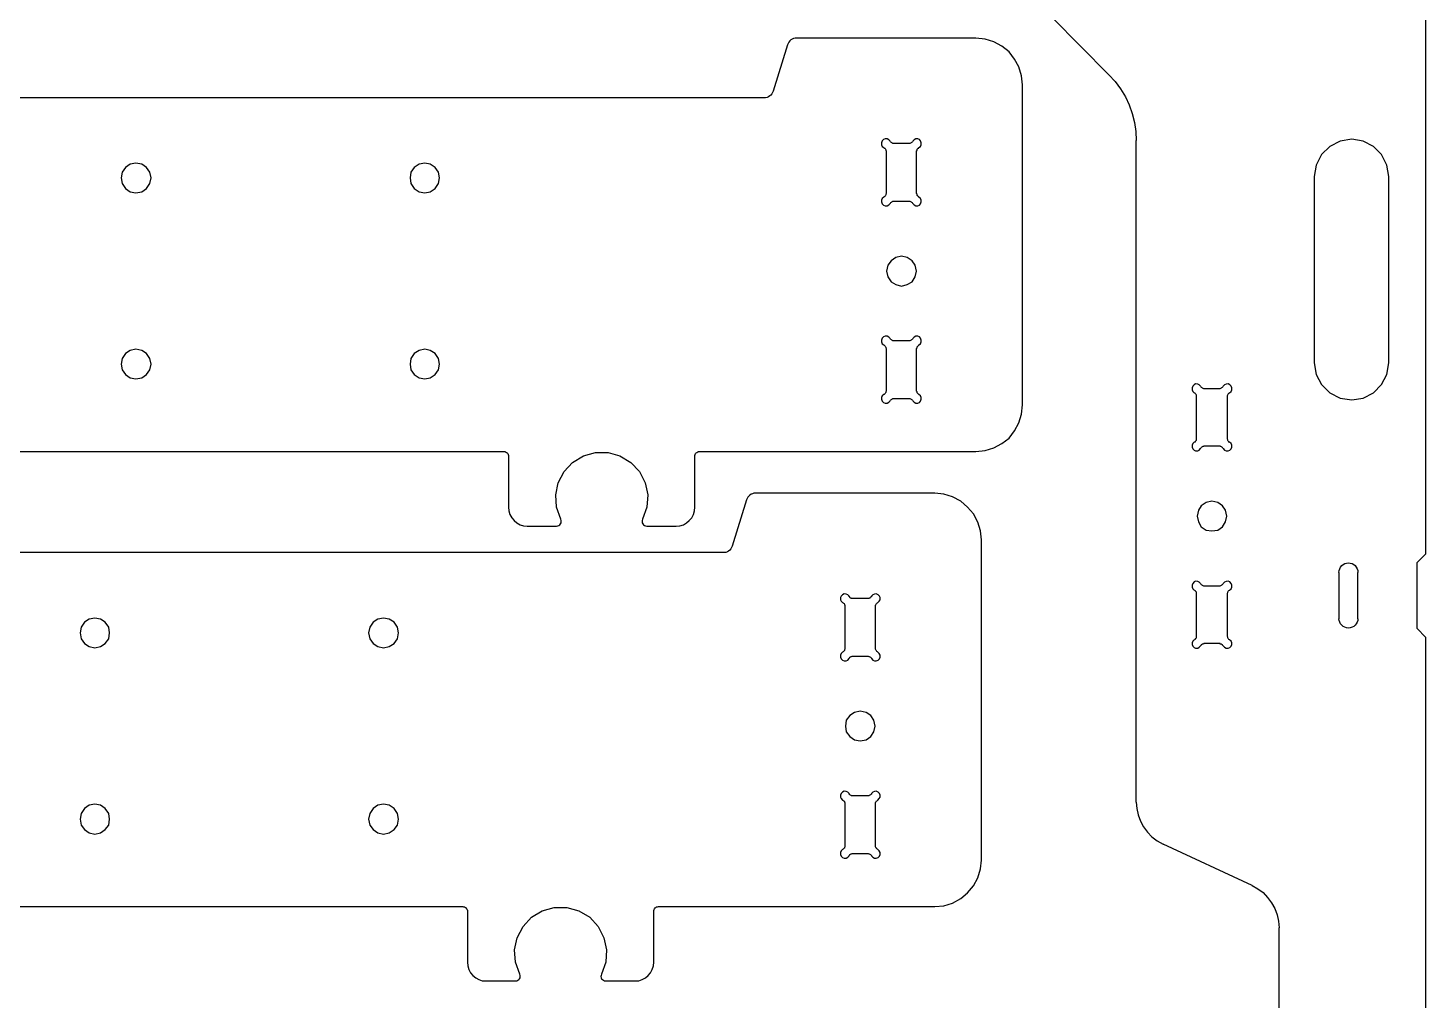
# Model space of a CAD drawing. Header units: inches. Extents: x 205 to 851, y 195 to 660.
# Drawn here: x 427.7 to 577.8, y 396.9 to 501.3 of the extents above; entities that cross this region are included whole.
import ezdxf

# ---------------------------------------------------------------- set-up
doc = ezdxf.new("R2010")
doc.units = ezdxf.units.IN
doc.header["$MEASUREMENT"] = 0
doc.layers.add('Capa 1', color=7, linetype='Continuous')

msp = doc.modelspace()

# ---------------------------------------------------------------- linework, layer by layer
at = {"layer": 'Capa 1', "color": 7, "lineweight": 25, "true_color": 0xffffff}
for points in [[(577.81, 444.85), (577.81, 558.34)], [(537.67, 502.43), (543.77, 496.29)], [(510.22, 500.2), (510.08, 500.2), (509.9, 500.17), (509.76, 500.1), (509.62, 500.03), (509.52, 499.92), (509.41, 499.78), (509.34, 499.64), (509.27, 499.5)], [(529.48, 500.2), (510.22, 500.2)], [(534.49, 495.19), (534.39, 496.18), (534.11, 497.13), (533.65, 497.98), (533.05, 498.76), (532.27, 499.36), (531.42, 499.82), (530.47, 500.1), (529.48, 500.2)], [(509.27, 499.5), (507.72, 494.52)], [(543.77, 496.29), (544.44, 495.55), (545.01, 494.77), (545.54, 493.92), (545.96, 493.04), (546.28, 492.12), (546.52, 491.17), (546.66, 490.18), (546.7, 489.23)], [(506.77, 493.82), (301.87, 493.82)], [(507.72, 494.52), (507.65, 494.38), (507.58, 494.24), (507.47, 494.1), (507.37, 494.03), (507.22, 493.92), (507.08, 493.85), (506.91, 493.82), (506.77, 493.82)], [(534.49, 460.83), (534.49, 495.19)], [(520.28, 489.16), (520.14, 489.3), (519.96, 489.41), (519.75, 489.41), (519.57, 489.34), (519.43, 489.2), (519.36, 488.99), (519.36, 488.77), (519.43, 488.6), (519.61, 488.46)], [(523.38, 488.46), (523.56, 488.6), (523.63, 488.77), (523.63, 488.99), (523.56, 489.2), (523.42, 489.34), (523.24, 489.41), (523.03, 489.41), (522.85, 489.3), (522.71, 489.16)], [(573.83, 485.35), (573.62, 486.59), (573.05, 487.72), (572.17, 488.6), (571.08, 489.16), (569.84, 489.37), (568.61, 489.16), (567.48, 488.6), (566.6, 487.72), (566.03, 486.59), (565.82, 485.35)], [(519.61, 488.46), (519.64, 488.42), (519.71, 488.39), (519.75, 488.35), (519.78, 488.28), (519.82, 488.24), (519.82, 488.17), (519.85, 488.1), (519.85, 488.03)], [(519.85, 488.03), (519.85, 483.59)], [(520.7, 488.91), (520.63, 488.91), (520.59, 488.91), (520.52, 488.95), (520.45, 488.99), (520.42, 489.02), (520.35, 489.06), (520.31, 489.09), (520.28, 489.16)], [(522.29, 488.91), (520.7, 488.91)], [(522.71, 489.16), (522.68, 489.09), (522.64, 489.06), (522.57, 489.02), (522.53, 488.99), (522.46, 488.95), (522.39, 488.91), (522.36, 488.91), (522.29, 488.91)], [(523.13, 488.03), (523.13, 488.1), (523.17, 488.17), (523.17, 488.24), (523.2, 488.28), (523.24, 488.35), (523.28, 488.39), (523.35, 488.42), (523.38, 488.46)], [(523.13, 483.59), (523.13, 488.03)], [(546.7, 418.18), (546.7, 489.23)], [(440.94, 485.21), (440.8, 485.81), (440.44, 486.34), (439.95, 486.69), (439.31, 486.8), (438.71, 486.69), (438.19, 486.34), (437.83, 485.81), (437.73, 485.21), (437.83, 484.61), (438.19, 484.08), (438.71, 483.73), (439.31, 483.62), (439.95, 483.73), (440.44, 484.08), (440.8, 484.61), (440.94, 485.21)], [(471.91, 485.21), (471.8, 485.81), (471.45, 486.34), (470.92, 486.69), (470.32, 486.8), (469.72, 486.69), (469.19, 486.34), (468.84, 485.81), (468.74, 485.21), (468.84, 484.61), (469.19, 484.08), (469.72, 483.73), (470.32, 483.62), (470.92, 483.73), (471.45, 484.08), (471.8, 484.61), (471.91, 485.21)], [(565.82, 485.35), (565.82, 465.35)], [(573.83, 465.35), (573.83, 485.35)], [(519.85, 483.59), (519.85, 483.52), (519.82, 483.45), (519.82, 483.38), (519.78, 483.31), (519.75, 483.27), (519.71, 483.23), (519.64, 483.16), (519.61, 483.13)], [(523.38, 483.13), (523.35, 483.16), (523.28, 483.23), (523.24, 483.27), (523.2, 483.31), (523.17, 483.38), (523.17, 483.45), (523.13, 483.52), (523.13, 483.59)], [(519.61, 483.13), (519.43, 482.99), (519.36, 482.81), (519.36, 482.64), (519.43, 482.42), (519.57, 482.28), (519.75, 482.21), (519.96, 482.21), (520.14, 482.32), (520.28, 482.46)], [(520.28, 482.46), (520.31, 482.49), (520.35, 482.56), (520.42, 482.6), (520.45, 482.64), (520.52, 482.67), (520.59, 482.71), (520.63, 482.71), (520.7, 482.71)], [(520.7, 482.71), (522.29, 482.71)], [(522.29, 482.71), (522.36, 482.71), (522.39, 482.71), (522.46, 482.67), (522.53, 482.64), (522.57, 482.6), (522.64, 482.56), (522.68, 482.49), (522.71, 482.46)], [(522.71, 482.46), (522.85, 482.32), (523.03, 482.21), (523.24, 482.21), (523.42, 482.28), (523.56, 482.42), (523.63, 482.64), (523.63, 482.81), (523.56, 482.99), (523.38, 483.13)], [(523.1, 475.19), (522.96, 475.83), (522.64, 476.32), (522.11, 476.67), (521.51, 476.81), (520.88, 476.67), (520.38, 476.32), (520.03, 475.83), (519.89, 475.19), (520.03, 474.59), (520.38, 474.06), (520.88, 473.75), (521.51, 473.6), (522.11, 473.75), (522.64, 474.06), (522.96, 474.59), (523.1, 475.19)], [(440.94, 465.21), (440.8, 465.81), (440.44, 466.34), (439.95, 466.69), (439.31, 466.8), (438.71, 466.69), (438.19, 466.34), (437.83, 465.81), (437.73, 465.21), (437.83, 464.61), (438.19, 464.08), (438.71, 463.73), (439.31, 463.62), (439.95, 463.73), (440.44, 464.08), (440.8, 464.61), (440.94, 465.21)], [(471.91, 465.21), (471.8, 465.81), (471.45, 466.34), (470.92, 466.69), (470.32, 466.8), (469.72, 466.69), (469.19, 466.34), (468.84, 465.81), (468.74, 465.21), (468.84, 464.61), (469.19, 464.08), (469.72, 463.73), (470.32, 463.62), (470.92, 463.73), (471.45, 464.08), (471.8, 464.61), (471.91, 465.21)], [(520.28, 467.96), (520.14, 468.1), (519.96, 468.21), (519.75, 468.21), (519.57, 468.14), (519.43, 468), (519.36, 467.78), (519.36, 467.61), (519.43, 467.4), (519.61, 467.29)], [(519.61, 467.29), (519.64, 467.25), (519.71, 467.18), (519.75, 467.15), (519.78, 467.08), (519.82, 467.04), (519.82, 466.97), (519.85, 466.9), (519.85, 466.83)], [(519.85, 466.83), (519.85, 462.39)], [(520.7, 467.71), (520.63, 467.71), (520.59, 467.71), (520.52, 467.75), (520.45, 467.78), (520.42, 467.82), (520.35, 467.85), (520.31, 467.89), (520.28, 467.96)], [(522.29, 467.71), (520.7, 467.71)], [(522.71, 467.96), (522.68, 467.89), (522.64, 467.85), (522.57, 467.82), (522.53, 467.78), (522.46, 467.75), (522.39, 467.71), (522.36, 467.71), (522.29, 467.71)], [(523.38, 467.29), (523.56, 467.4), (523.63, 467.61), (523.63, 467.78), (523.56, 468), (523.42, 468.14), (523.24, 468.21), (523.03, 468.21), (522.85, 468.1), (522.71, 467.96)], [(523.13, 466.83), (523.13, 466.9), (523.17, 466.97), (523.17, 467.04), (523.2, 467.08), (523.24, 467.15), (523.28, 467.18), (523.35, 467.25), (523.38, 467.29)], [(523.13, 462.39), (523.13, 466.83)], [(565.82, 465.35), (566.03, 464.11), (566.6, 463.02), (567.48, 462.14), (568.61, 461.54), (569.84, 461.36), (571.08, 461.54), (572.17, 462.14), (573.05, 463.02), (573.62, 464.11), (573.83, 465.35)], [(519.85, 462.39), (519.85, 462.32), (519.82, 462.24), (519.82, 462.17), (519.78, 462.14), (519.75, 462.07), (519.71, 462.03), (519.64, 461.96), (519.61, 461.93)], [(523.38, 461.93), (523.35, 461.96), (523.28, 462.03), (523.24, 462.07), (523.2, 462.14), (523.17, 462.17), (523.17, 462.24), (523.13, 462.32), (523.13, 462.39)], [(553.61, 462.84), (553.47, 462.99), (553.3, 463.06), (553.08, 463.09), (552.91, 462.99), (552.77, 462.84), (552.7, 462.67), (552.7, 462.46), (552.77, 462.28), (552.94, 462.14)], [(553.61, 462.84), (553.65, 462.77), (553.68, 462.74), (553.76, 462.7), (553.79, 462.67), (553.86, 462.63), (553.93, 462.6), (553.97, 462.6), (554.04, 462.6)], [(554.04, 462.6), (555.62, 462.6)], [(555.62, 462.6), (555.7, 462.6), (555.73, 462.6), (555.8, 462.63), (555.87, 462.67), (555.91, 462.7), (555.98, 462.74), (556.01, 462.77), (556.05, 462.84)], [(556.72, 462.14), (556.9, 462.28), (556.97, 462.46), (556.97, 462.67), (556.9, 462.84), (556.75, 462.99), (556.58, 463.09), (556.37, 463.06), (556.19, 462.99), (556.05, 462.84)], [(519.61, 461.93), (519.43, 461.82), (519.36, 461.61), (519.36, 461.43), (519.43, 461.22), (519.57, 461.08), (519.75, 461.01), (519.96, 461.01), (520.14, 461.12), (520.28, 461.26)], [(520.28, 461.26), (520.31, 461.33), (520.35, 461.36), (520.42, 461.4), (520.45, 461.43), (520.52, 461.47), (520.59, 461.5), (520.63, 461.5), (520.7, 461.5)], [(520.7, 461.5), (522.29, 461.5)], [(522.29, 461.5), (522.36, 461.5), (522.39, 461.5), (522.46, 461.47), (522.53, 461.43), (522.57, 461.4), (522.64, 461.36), (522.68, 461.33), (522.71, 461.26)], [(522.71, 461.26), (522.85, 461.12), (523.03, 461.01), (523.24, 461.01), (523.42, 461.08), (523.56, 461.22), (523.63, 461.43), (523.63, 461.61), (523.56, 461.82), (523.38, 461.93)], [(529.48, 455.82), (530.47, 455.93), (531.42, 456.21), (532.27, 456.67), (533.05, 457.27), (533.65, 458.05), (534.11, 458.89), (534.39, 459.85), (534.49, 460.83)], [(553.19, 461.72), (553.19, 461.79), (553.16, 461.86), (553.16, 461.89), (553.12, 461.96), (553.08, 462.03), (553.05, 462.07), (552.98, 462.1), (552.94, 462.14)], [(553.19, 457.24), (553.19, 461.72)], [(556.72, 462.14), (556.68, 462.1), (556.61, 462.07), (556.58, 462.03), (556.54, 461.96), (556.51, 461.89), (556.51, 461.86), (556.47, 461.79), (556.47, 461.72)], [(556.47, 461.72), (556.47, 457.24)], [(552.94, 456.81), (552.77, 456.67), (552.7, 456.49), (552.7, 456.28), (552.77, 456.11), (552.91, 455.97), (553.08, 455.89), (553.3, 455.89), (553.47, 455.97), (553.61, 456.14)], [(552.94, 456.81), (552.98, 456.85), (553.05, 456.88), (553.08, 456.95), (553.12, 456.99), (553.16, 457.06), (553.16, 457.13), (553.19, 457.2), (553.19, 457.24)], [(554.04, 456.39), (553.97, 456.39), (553.93, 456.35), (553.86, 456.35), (553.79, 456.32), (553.76, 456.28), (553.68, 456.25), (553.65, 456.18), (553.61, 456.14)], [(555.62, 456.39), (554.04, 456.39)], [(556.05, 456.14), (556.01, 456.18), (555.98, 456.25), (555.91, 456.28), (555.87, 456.32), (555.8, 456.35), (555.73, 456.35), (555.7, 456.39), (555.62, 456.39)], [(556.05, 456.14), (556.19, 455.97), (556.37, 455.89), (556.58, 455.89), (556.75, 455.97), (556.9, 456.11), (556.97, 456.28), (556.97, 456.49), (556.9, 456.67), (556.72, 456.81)], [(556.47, 457.24), (556.47, 457.2), (556.51, 457.13), (556.51, 457.06), (556.54, 456.99), (556.58, 456.95), (556.61, 456.88), (556.68, 456.85), (556.72, 456.81)], [(329.81, 455.82), (478.83, 455.82)], [(478.83, 455.82), (478.93, 455.82), (479, 455.79), (479.11, 455.72), (479.18, 455.68), (479.25, 455.61), (479.28, 455.51), (479.32, 455.4), (479.32, 455.33)], [(479.32, 455.33), (479.32, 449.83)], [(484.93, 448.56), (484.47, 449.83), (484.4, 451.17), (484.65, 452.47), (485.28, 453.67), (486.2, 454.66), (487.36, 455.37), (488.67, 455.72), (490.01, 455.72), (491.28, 455.37), (492.44, 454.66), (493.36, 453.67), (493.99, 452.47), (494.28, 451.17), (494.17, 449.83), (493.71, 448.56)], [(499.32, 455.33), (499.32, 455.4), (499.36, 455.51), (499.39, 455.61), (499.46, 455.68), (499.53, 455.72), (499.64, 455.79), (499.71, 455.82), (499.82, 455.82)], [(499.32, 449.83), (499.32, 455.33)], [(499.82, 455.82), (529.48, 455.82)], [(504.86, 450.64), (503.31, 445.66)], [(505.81, 451.34), (505.64, 451.34), (505.5, 451.27), (505.35, 451.24), (505.21, 451.13), (505.11, 451.03), (505, 450.92), (504.93, 450.78), (504.86, 450.64)], [(525.07, 451.34), (505.81, 451.34)], [(530.08, 446.33), (529.98, 447.32), (529.7, 448.24), (529.24, 449.12), (528.6, 449.86), (527.86, 450.5), (526.98, 450.96), (526.06, 451.24), (525.07, 451.34)], [(556.44, 448.87), (556.3, 449.51), (555.98, 450), (555.45, 450.36), (554.81, 450.5), (554.21, 450.36), (553.68, 450), (553.37, 449.51), (553.23, 448.87), (553.37, 448.27), (553.68, 447.75), (554.21, 447.39), (554.81, 447.29), (555.45, 447.39), (555.98, 447.75), (556.3, 448.27), (556.44, 448.87)], [(479.32, 449.83), (479.35, 449.44), (479.46, 449.05), (479.67, 448.7), (479.92, 448.42), (480.2, 448.17), (480.55, 447.96), (480.94, 447.85), (481.33, 447.82)], [(497.31, 447.82), (497.7, 447.85), (498.09, 447.96), (498.44, 448.17), (498.72, 448.42), (499, 448.7), (499.18, 449.05), (499.29, 449.44), (499.32, 449.83)], [(481.33, 447.82), (484.47, 447.82)], [(484.47, 447.82), (484.61, 447.85), (484.72, 447.89), (484.82, 447.96), (484.89, 448.06), (484.96, 448.17), (484.96, 448.31), (484.96, 448.42), (484.93, 448.56)], [(493.71, 448.56), (493.68, 448.42), (493.68, 448.31), (493.68, 448.17), (493.75, 448.06), (493.82, 447.96), (493.92, 447.89), (494.03, 447.85), (494.17, 447.82)], [(494.17, 447.82), (497.31, 447.82)], [(530.08, 411.94), (530.08, 446.33)], [(502.36, 444.96), (297.46, 444.96)], [(503.31, 445.66), (503.24, 445.52), (503.17, 445.38), (503.06, 445.24), (502.92, 445.13), (502.81, 445.06), (502.64, 444.99), (502.5, 444.96), (502.36, 444.96)], [(576.83, 443.87), (577.81, 444.85)], [(568.47, 442.84), (568.5, 443.05), (568.57, 443.23), (568.64, 443.41), (568.78, 443.58), (568.92, 443.69), (569.1, 443.79), (569.28, 443.83), (569.49, 443.87)], [(568.47, 442.84), (568.47, 437.87)], [(569.49, 443.87), (569.67, 443.83), (569.88, 443.79), (570.05, 443.69), (570.19, 443.58), (570.3, 443.41), (570.41, 443.23), (570.48, 443.05), (570.48, 442.84)], [(570.48, 437.87), (570.48, 442.84)], [(576.83, 443.87), (576.83, 436.84)], [(553.61, 441.64), (553.47, 441.78), (553.3, 441.85), (553.08, 441.89), (552.91, 441.82), (552.77, 441.64), (552.7, 441.47), (552.7, 441.25), (552.77, 441.08), (552.94, 440.94)], [(553.61, 441.64), (553.65, 441.57), (553.68, 441.54), (553.76, 441.5), (553.79, 441.47), (553.86, 441.43), (553.93, 441.4), (553.97, 441.4), (554.04, 441.4)], [(554.04, 441.4), (555.62, 441.4)], [(555.62, 441.4), (555.7, 441.4), (555.73, 441.4), (555.8, 441.43), (555.87, 441.47), (555.91, 441.5), (555.98, 441.54), (556.01, 441.57), (556.05, 441.64)], [(556.72, 440.94), (556.9, 441.08), (556.97, 441.25), (556.97, 441.47), (556.9, 441.64), (556.75, 441.82), (556.58, 441.89), (556.37, 441.85), (556.19, 441.78), (556.05, 441.64)], [(515.87, 440.3), (515.73, 440.44), (515.55, 440.51), (515.34, 440.55), (515.16, 440.44), (515.02, 440.3), (514.95, 440.13), (514.95, 439.91), (515.02, 439.74), (515.16, 439.6)], [(516.29, 440.05), (516.22, 440.05), (516.15, 440.05), (516.11, 440.09), (516.04, 440.09), (515.97, 440.16), (515.94, 440.2), (515.9, 440.23), (515.87, 440.3)], [(517.84, 440.05), (516.29, 440.05)], [(518.3, 440.3), (518.27, 440.23), (518.2, 440.2), (518.16, 440.16), (518.12, 440.09), (518.05, 440.09), (517.98, 440.05), (517.91, 440.05), (517.84, 440.05)], [(518.97, 439.6), (519.11, 439.74), (519.22, 439.91), (519.22, 440.13), (519.15, 440.3), (519.01, 440.44), (518.8, 440.55), (518.62, 440.51), (518.44, 440.44), (518.3, 440.3)], [(553.19, 440.51), (553.19, 440.58), (553.16, 440.65), (553.16, 440.73), (553.12, 440.76), (553.08, 440.83), (553.05, 440.87), (552.98, 440.9), (552.94, 440.94)], [(553.19, 436.03), (553.19, 440.51)], [(556.72, 440.94), (556.68, 440.9), (556.61, 440.87), (556.58, 440.83), (556.54, 440.76), (556.51, 440.73), (556.51, 440.65), (556.47, 440.58), (556.47, 440.51)], [(556.47, 440.51), (556.47, 436.03)], [(515.16, 439.6), (515.23, 439.56), (515.27, 439.53), (515.34, 439.49), (515.37, 439.42), (515.37, 439.35), (515.41, 439.31), (515.41, 439.24), (515.41, 439.17)], [(515.41, 439.17), (515.41, 434.69)], [(518.72, 439.17), (518.72, 439.24), (518.72, 439.31), (518.76, 439.35), (518.8, 439.42), (518.83, 439.49), (518.87, 439.53), (518.94, 439.56), (518.97, 439.6)], [(518.72, 434.69), (518.72, 439.17)], [(436.49, 436.35), (436.39, 436.95), (436.03, 437.48), (435.5, 437.83), (434.9, 437.94), (434.3, 437.83), (433.78, 437.48), (433.42, 436.95), (433.32, 436.35), (433.42, 435.72), (433.78, 435.22), (434.3, 434.87), (434.9, 434.73), (435.5, 434.87), (436.03, 435.22), (436.39, 435.72), (436.49, 436.35)], [(467.5, 436.35), (467.4, 436.95), (467.04, 437.48), (466.51, 437.83), (465.91, 437.94), (465.28, 437.83), (464.78, 437.48), (464.43, 436.95), (464.29, 436.35), (464.43, 435.72), (464.78, 435.22), (465.28, 434.87), (465.91, 434.73), (466.51, 434.87), (467.04, 435.22), (467.4, 435.72), (467.5, 436.35)], [(569.49, 436.84), (569.28, 436.88), (569.1, 436.95), (568.92, 437.02), (568.78, 437.16), (568.64, 437.3), (568.57, 437.48), (568.5, 437.66), (568.47, 437.87)], [(570.48, 437.87), (570.48, 437.66), (570.41, 437.48), (570.3, 437.3), (570.19, 437.16), (570.05, 437.02), (569.88, 436.95), (569.67, 436.88), (569.49, 436.84)], [(577.81, 435.86), (576.83, 436.84)], [(552.94, 435.61), (552.77, 435.47), (552.7, 435.29), (552.7, 435.08), (552.77, 434.9), (552.91, 434.76), (553.08, 434.69), (553.3, 434.69), (553.47, 434.8), (553.61, 434.94)], [(552.94, 435.61), (552.98, 435.65), (553.05, 435.68), (553.08, 435.75), (553.12, 435.79), (553.16, 435.86), (553.16, 435.93), (553.19, 436), (553.19, 436.03)], [(556.05, 434.94), (556.19, 434.8), (556.37, 434.69), (556.58, 434.69), (556.75, 434.76), (556.9, 434.9), (556.97, 435.08), (556.97, 435.29), (556.9, 435.47), (556.72, 435.61)], [(556.47, 436.03), (556.47, 436), (556.51, 435.93), (556.51, 435.86), (556.54, 435.79), (556.58, 435.75), (556.61, 435.68), (556.68, 435.65), (556.72, 435.61)], [(577.81, 394.86), (577.81, 435.86)], [(515.16, 434.27), (515.02, 434.13), (514.95, 433.95), (514.95, 433.74), (515.02, 433.56), (515.16, 433.42), (515.34, 433.35), (515.55, 433.35), (515.73, 433.42), (515.87, 433.6)], [(515.41, 434.69), (515.41, 434.66), (515.41, 434.59), (515.37, 434.52), (515.37, 434.45), (515.34, 434.41), (515.27, 434.34), (515.23, 434.3), (515.16, 434.27)], [(515.87, 433.6), (515.9, 433.63), (515.94, 433.7), (515.97, 433.74), (516.04, 433.78), (516.11, 433.81), (516.15, 433.81), (516.22, 433.85), (516.29, 433.85)], [(516.29, 433.85), (517.84, 433.85)], [(517.84, 433.85), (517.91, 433.85), (517.98, 433.81), (518.05, 433.81), (518.12, 433.78), (518.16, 433.74), (518.2, 433.7), (518.27, 433.63), (518.3, 433.6)], [(518.3, 433.6), (518.44, 433.42), (518.62, 433.35), (518.8, 433.35), (519.01, 433.42), (519.15, 433.56), (519.22, 433.74), (519.22, 433.95), (519.11, 434.13), (518.97, 434.27)], [(518.97, 434.27), (518.94, 434.3), (518.87, 434.34), (518.83, 434.41), (518.8, 434.45), (518.76, 434.52), (518.72, 434.59), (518.72, 434.66), (518.72, 434.69)], [(554.04, 435.19), (553.97, 435.19), (553.93, 435.15), (553.86, 435.15), (553.79, 435.12), (553.76, 435.08), (553.68, 435.05), (553.65, 434.97), (553.61, 434.94)], [(555.62, 435.19), (554.04, 435.19)], [(556.05, 434.94), (556.01, 434.97), (555.98, 435.05), (555.91, 435.08), (555.87, 435.12), (555.8, 435.15), (555.73, 435.15), (555.7, 435.19), (555.62, 435.19)], [(518.69, 426.33), (518.55, 426.97), (518.2, 427.46), (517.7, 427.81), (517.07, 427.95), (516.47, 427.81), (515.94, 427.46), (515.58, 426.97), (515.48, 426.33), (515.58, 425.73), (515.94, 425.2), (516.47, 424.85), (517.07, 424.74), (517.7, 424.85), (518.2, 425.2), (518.55, 425.73), (518.69, 426.33)], [(515.87, 419.1), (515.73, 419.24), (515.55, 419.31), (515.34, 419.35), (515.16, 419.24), (515.02, 419.1), (514.95, 418.92), (514.95, 418.71), (515.02, 418.54), (515.16, 418.39)], [(516.29, 418.85), (516.22, 418.85), (516.15, 418.85), (516.11, 418.89), (516.04, 418.92), (515.97, 418.96), (515.94, 418.99), (515.9, 419.03), (515.87, 419.1)], [(517.84, 418.85), (516.29, 418.85)], [(518.3, 419.1), (518.27, 419.03), (518.2, 418.99), (518.16, 418.96), (518.12, 418.92), (518.05, 418.89), (517.98, 418.85), (517.91, 418.85), (517.84, 418.85)], [(518.97, 418.39), (519.11, 418.54), (519.22, 418.71), (519.22, 418.92), (519.15, 419.1), (519.01, 419.24), (518.8, 419.35), (518.62, 419.31), (518.44, 419.24), (518.3, 419.1)], [(436.49, 416.35), (436.39, 416.95), (436.03, 417.48), (435.5, 417.83), (434.9, 417.94), (434.3, 417.83), (433.78, 417.48), (433.42, 416.95), (433.32, 416.35), (433.42, 415.71), (433.78, 415.22), (434.3, 414.87), (434.9, 414.73), (435.5, 414.87), (436.03, 415.22), (436.39, 415.71), (436.49, 416.35)], [(467.5, 416.35), (467.4, 416.95), (467.04, 417.48), (466.51, 417.83), (465.91, 417.94), (465.28, 417.83), (464.78, 417.48), (464.43, 416.95), (464.29, 416.35), (464.43, 415.71), (464.78, 415.22), (465.28, 414.87), (465.91, 414.73), (466.51, 414.87), (467.04, 415.22), (467.4, 415.71), (467.5, 416.35)], [(515.16, 418.39), (515.23, 418.36), (515.27, 418.32), (515.34, 418.29), (515.37, 418.22), (515.37, 418.18), (515.41, 418.11), (515.41, 418.04), (515.41, 417.97)], [(515.41, 417.97), (515.41, 413.49)], [(518.72, 417.97), (518.72, 418.04), (518.72, 418.11), (518.76, 418.18), (518.8, 418.22), (518.83, 418.29), (518.87, 418.32), (518.94, 418.36), (518.97, 418.39)], [(518.72, 413.49), (518.72, 417.97)], [(546.7, 418.18), (546.77, 417.48), (546.91, 416.81), (547.16, 416.14), (547.48, 415.5), (547.9, 414.94), (548.39, 414.44), (548.96, 414.02), (549.59, 413.67)], [(515.16, 413.07), (515.02, 412.93), (514.95, 412.75), (514.95, 412.54), (515.02, 412.36), (515.16, 412.22), (515.34, 412.15), (515.55, 412.15), (515.73, 412.26), (515.87, 412.4)], [(515.41, 413.49), (515.41, 413.46), (515.41, 413.38), (515.37, 413.31), (515.37, 413.24), (515.34, 413.21), (515.27, 413.14), (515.23, 413.1), (515.16, 413.07)], [(518.3, 412.4), (518.44, 412.26), (518.62, 412.15), (518.8, 412.15), (519.01, 412.22), (519.15, 412.36), (519.22, 412.54), (519.22, 412.75), (519.11, 412.93), (518.97, 413.07)], [(518.97, 413.07), (518.94, 413.1), (518.87, 413.14), (518.83, 413.21), (518.8, 413.24), (518.76, 413.31), (518.72, 413.38), (518.72, 413.46), (518.72, 413.49)], [(559.15, 409.22), (549.59, 413.67)], [(515.87, 412.4), (515.9, 412.43), (515.94, 412.5), (515.97, 412.54), (516.04, 412.57), (516.11, 412.61), (516.15, 412.61), (516.22, 412.64), (516.29, 412.64)], [(516.29, 412.64), (517.84, 412.64)], [(517.84, 412.64), (517.91, 412.64), (517.98, 412.61), (518.05, 412.61), (518.12, 412.57), (518.16, 412.54), (518.2, 412.5), (518.27, 412.43), (518.3, 412.4)], [(525.07, 406.96), (526.06, 407.03), (526.98, 407.32), (527.86, 407.81), (528.6, 408.41), (529.24, 409.19), (529.7, 410.03), (529.98, 410.99), (530.08, 411.94)], [(559.15, 409.22), (559.75, 408.87), (560.32, 408.45), (560.81, 407.92), (561.23, 407.35), (561.59, 406.75), (561.83, 406.08), (561.97, 405.38), (562.05, 404.67)], [(325.4, 406.96), (474.42, 406.96)], [(474.42, 406.96), (474.49, 406.93), (474.59, 406.93), (474.7, 406.86), (474.77, 406.82), (474.8, 406.72), (474.87, 406.65), (474.91, 406.54), (474.91, 406.44)], [(480.52, 399.7), (480.06, 400.97), (479.95, 402.31), (480.24, 403.61), (480.87, 404.81), (481.79, 405.8), (482.92, 406.51), (484.22, 406.86), (485.56, 406.86), (486.87, 406.51), (488.03, 405.8), (488.95, 404.81), (489.55, 403.61), (489.83, 402.31), (489.76, 400.97), (489.3, 399.7)], [(494.91, 406.44), (494.91, 406.54), (494.95, 406.65), (494.98, 406.72), (495.05, 406.82), (495.12, 406.86), (495.19, 406.93), (495.3, 406.93), (495.41, 406.96)], [(495.41, 406.96), (525.07, 406.96)], [(474.91, 406.44), (474.91, 400.97)], [(494.91, 400.97), (494.91, 406.44)], [(562.05, 376.06), (562.05, 404.67)], [(474.91, 400.97), (474.94, 400.58), (475.05, 400.19), (475.23, 399.84), (475.47, 399.56), (475.79, 399.31), (476.14, 399.1), (476.5, 398.99), (476.88, 398.96)], [(492.9, 398.96), (493.29, 398.99), (493.68, 399.1), (494.03, 399.31), (494.31, 399.56), (494.56, 399.84), (494.74, 400.19), (494.88, 400.58), (494.91, 400.97)], [(480.06, 398.96), (480.2, 398.96), (480.31, 399.03), (480.41, 399.1), (480.48, 399.2), (480.55, 399.31), (480.55, 399.45), (480.55, 399.56), (480.52, 399.7)], [(489.3, 399.7), (489.27, 399.56), (489.23, 399.45), (489.27, 399.31), (489.3, 399.2), (489.41, 399.1), (489.51, 399.03), (489.62, 398.96), (489.76, 398.96)], [(476.88, 398.96), (480.06, 398.96)], [(489.76, 398.96), (492.9, 398.96)]]:
    msp.add_lwpolyline(points, dxfattribs=at)

doc.saveas('drawing.dxf')
